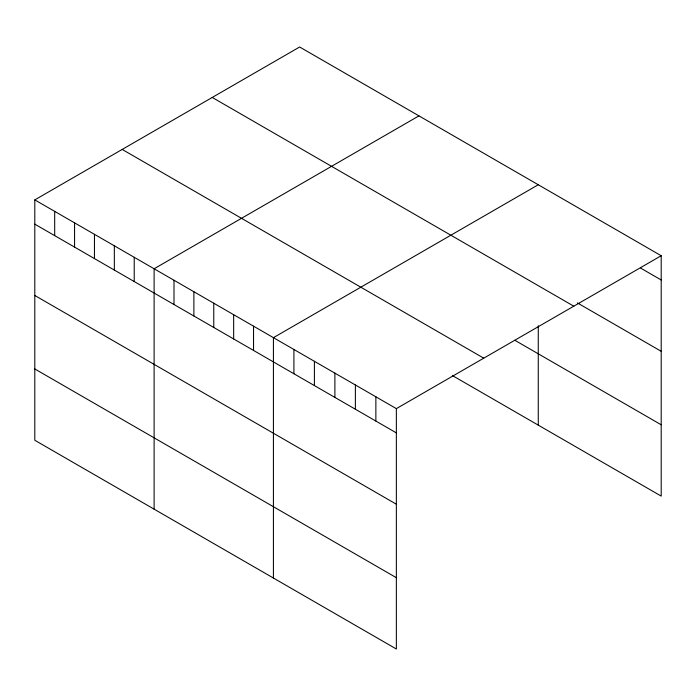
<?xml version="1.0" encoding="UTF-8"?>
<svg xmlns="http://www.w3.org/2000/svg" width="696" height="696" viewBox="0 0 696 696"><rect width="100%" height="100%" fill="white"/><g stroke="black" fill="none" stroke-linecap="round" stroke-linejoin="round"><path stroke-width="1.04" d="M34.8 199.891L396.355 408.63L396.355 649.011L34.8 440.272L34.8 199.891L299.645 46.989L661.2 255.728L661.2 496.109L452.4 375.562M418.957 115.867L154.112 268.778L154.112 509.159M538.269 184.753L273.424 337.664L273.424 578.045M396.355 408.63L661.2 255.728M640.712 268.143L661.2 279.975M577.384 302.908L661.2 351.297M212.245 97.449L573.8 306.188M514.77 340.24L661.2 424.786M122.2 149.431L483.755 358.17M34.8 224.147L396.355 432.886M34.8 295.469L396.355 504.208M34.8 368.95L396.355 577.689M538.269 325.711L538.269 425.134M375.866 396.807L375.866 421.054M355.378 384.975L355.378 409.222M334.889 373.152L334.889 397.399M314.401 361.32L314.401 385.567M293.912 349.488L293.912 373.743M253.535 326.18L253.535 350.427M233.656 314.696L233.656 338.952M213.768 303.221L213.768 327.468M193.88 291.737L193.88 315.993M174 280.262L174 304.509M134.224 257.294L134.224 281.549M114.344 245.819L114.344 270.065M94.456 234.335L94.456 258.581M74.568 222.859L74.568 247.106M54.688 211.375L54.688 235.622"/></g></svg>
